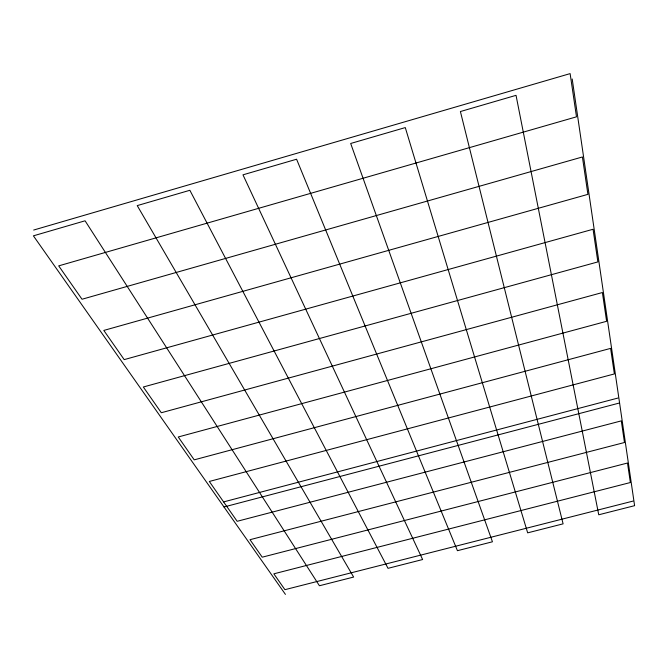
<?xml version="1.0" encoding="UTF-8"?>
<svg xmlns="http://www.w3.org/2000/svg" width="668" height="668" viewBox="0 0 668 668"><rect width="100%" height="100%" fill="white"/><g stroke="black" fill="none" stroke-linecap="round" stroke-linejoin="round"><path stroke-width="1" d="M33.676 230.042L570.121 73.614L576.492 116.825L58.7 265.872L82.022 299.247L582.404 156.972L587.915 194.355L103.807 330.426L124.198 359.618L593.059 229.258L597.868 261.914L143.328 386.997L161.314 412.74L602.386 292.534L606.619 321.3L178.247 436.981L194.221 459.851L610.61 348.387L614.376 373.93L209.318 481.461L237.157 521.299L621.298 420.882L624.48 442.508L250.007 539.694L262.223 557.187L627.502 463.033L630.375 482.53L273.847 573.829L284.927 589.677L633.114 501.075M223.613 501.91L617.933 398.053M223.989 506.987L619.578 402.971M285.428 594.386L33.4 235.837L85.078 220.799L319.429 585.752L353.631 577.06L137.232 205.61L189.862 190.288L388.024 568.326L422.627 559.534L242.977 174.832L296.584 159.226L457.438 550.691L492.45 541.79L350.683 143.478L405.284 127.58L527.67 532.847L563.099 523.846L460.402 111.539L516.038 95.34L598.745 514.786L634.6 505.676L572.192 78.991"/></g></svg>
